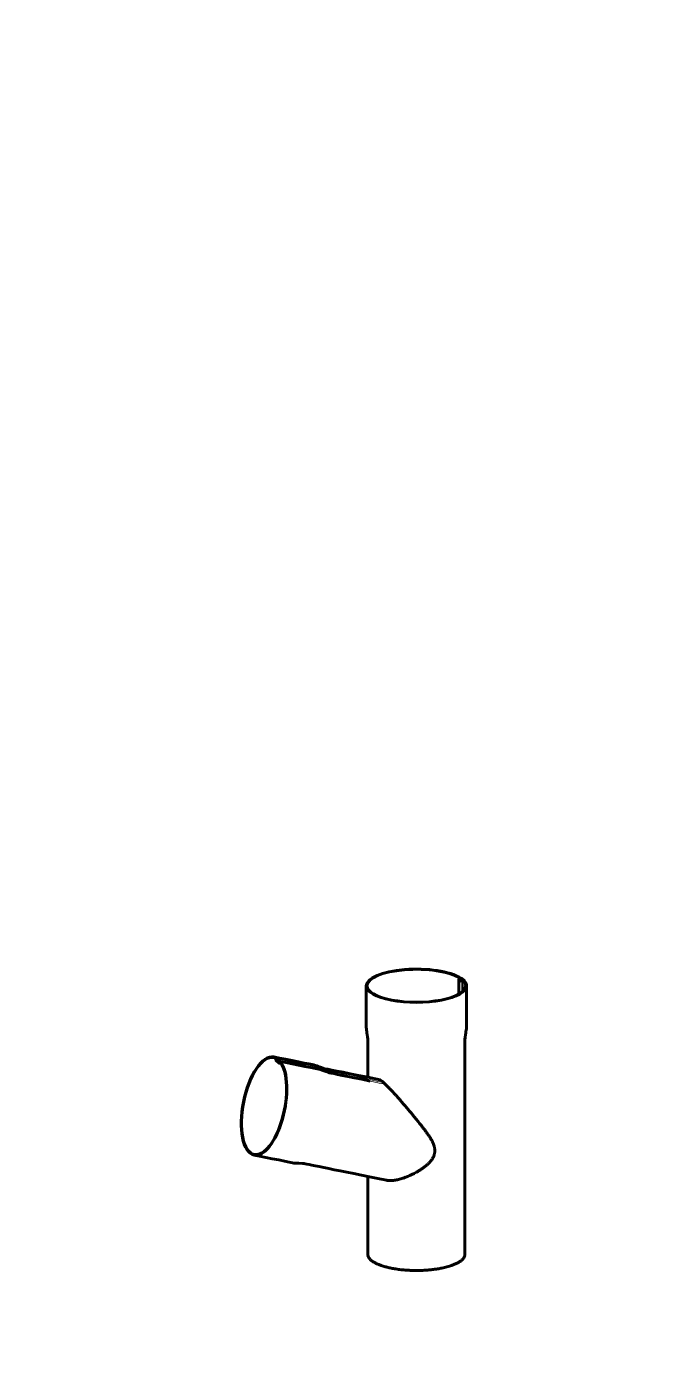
# Model space of a CAD drawing. Header units: millimetres. Extents: x 0 to 420, y 0 to 297.
# Drawn here: x 0 to 141.2, y 0 to 297 of the extents above; entities that cross this region are included whole.
import ezdxf

# ---------------------------------------------------------------- set-up
doc = ezdxf.new("R2010")
doc.units = ezdxf.units.MM
for name, pattern in [('K5LT_BASIC', [0]), ('K5LT_DASHED', [6, 4, -2]), ('K5LT_THIN', [0])]:
    doc.linetypes.add(name, pattern=pattern)
doc.layers.add('Системный слой (1)', color=7, linetype='Continuous', true_color=0x909090)

msp = doc.modelspace()

# ---------------------------------------------------------------- linework, layer by layer
at = {"layer": 'Системный слой (1)', "color": 150, "linetype": 'K5LT_BASIC', "lineweight": 60, "true_color": 0x0080ff}
for p, q in [((96.7579, 83.8823), (96.7579, 80.4388)), ((96.7728, 83.855), (97.4192, 83.2849)), ((96.912, 83.8831), (96.912, 83.883)), ((97.5637, 83.3031), (96.9174, 83.8732)), ((97.0636, 83.8959), (96.9191, 83.8777)), ((96.9191, 83.8777), (97.5585, 83.3138)), ((96.9191, 83.8717), (96.9191, 83.8777)), ((97.0481, 83.9888), (97.2052, 83.9263)), ((97.687, 83.3462), (97.0636, 83.8959)), ((97.0739, 83.8929), (97.6932, 83.3468)), ((97.3534, 83.9366), (97.1968, 84.0018)), ((97.8257, 83.3635), (97.2064, 83.9096)), ((97.2443, 83.904), (97.8531, 83.3671)), ((98.0146, 83.3713), (97.4132, 83.9016)), ((97.6932, 83.3468), (97.8257, 83.3635)), ((97.6932, 83.3419), (97.6932, 83.3468)), ((97.8082, 83.3339), (97.7866, 83.3312)), ((97.8257, 83.337), (97.8257, 83.3635)), ((97.8572, 83.2689), (97.8797, 83.2717)), ((98.0296, 83.344), (98.0296, 83.2138)), ((55.8417, 65.5802), (56.4881, 65.0101)), ((55.8429, 66.0409), (55.9337, 66.0226)), ((55.8588, 66.0396), (55.9638, 66.0429)), ((55.9286, 65.8783), (55.884, 65.7341)), ((55.884, 65.7341), (56.5234, 65.1702)), ((56.5328, 65.1543), (55.8864, 65.7243)), ((56.0154, 66.175), (55.9087, 66.1772)), ((55.9271, 65.8844), (55.9271, 65.8844)), ((56.552, 65.3285), (55.9286, 65.8783)), ((55.9399, 65.876), (55.9286, 65.8783)), ((55.9348, 65.8805), (56.554, 65.3344)), ((55.9545, 66.0236), (56.0175, 66.0109)), ((56.595, 65.4665), (55.9757, 66.0126)), ((55.9945, 66.0312), (56.6033, 65.4942)), ((56.6643, 65.6251), (56.063, 66.1555)), ((56.554, 65.3344), (56.595, 65.4665)), ((56.6156, 65.4623), (56.595, 65.4665)), ((56.6083, 65.3981), (56.6016, 65.3765)), ((56.5235, 64.9919), (56.9875, 64.8984)), ((56.5446, 65.1592), (56.5891, 65.1503)), ((56.5751, 65.3301), (56.554, 65.3344)), ((56.6723, 65.3142), (56.6793, 65.3366)), ((76.3486, 61.8116), (79.0868, 61.2599)), ((76.3486, 39.6245), (76.3486, 22.1945))]:
    msp.add_line(p, q, dxfattribs=at)
at = {"layer": 'Системный слой (1)', "color": 7, "linetype": 'K5LT_THIN', "lineweight": 18}
for p, q in [((96.7728, 80.4474), (96.7728, 83.855)), ((97.0023, 83.9594), (97.0023, 84.0116)), ((97.0481, 83.957), (97.0481, 83.9888)), ((97.2052, 83.9107), (97.2052, 83.9263)), ((97.2443, 83.8762), (97.2443, 83.904)), ((97.8531, 83.3489), (97.8531, 83.3671)), ((97.8572, 83.2485), (97.8572, 83.2689)), ((97.8797, 83.2461), (97.8797, 83.2717)), ((55.8976, 65.7221), (55.8864, 65.7243)), ((55.9147, 66.1771), (55.8901, 66.182)), ((56.567, 65.3255), (56.552, 65.3285)), ((56.8704, 65.0783), (56.6806, 65.1166))]:
    msp.add_line(p, q, dxfattribs=at)
at = {"layer": 'Системный слой (1)', "color": 7, "linetype": 'K5LT_DASHED', "lineweight": 18}
for p, q in [((76.3486, 61.8117), (76.3486, 61.8116)), ((76.3486, 61.7481), (76.3486, 61.747)), ((78.353, 39.2219), (78.2088, 39.251))]:
    msp.add_line(p, q, dxfattribs=at)
at = {"layer": 'Системный слой (1)', "color": 150, "linetype": 'K5LT_BASIC', "lineweight": 60, "true_color": 0x0080ff}
for centre, major_axis, ratio, start_param, end_param in [((87.2236, 82.2986), (11.2012, 0), 0.33333333, 0.47751995, 3.14159265), ((87.2236, 82.2986), (11.0467, 0), 0.33333333, 0.4838624, 3.14159265), ((96.9896, 83.8823), (0.2318, 0), 0.33333333, 0.36136712, 3.14159265), ((96.9896, 83.8823), (0.2318, 0), 0.33333333, 3.14159265, 3.50295978), ((96.9956, 83.8831), (-0.0837, 0), 0.33333333, 3.50295978, 6.28318531), ((96.9956, 83.8831), (-0.0837, 0), 0.33333333, 0, 0.36136712), ((97.3442, 84.0715), (-0.3862, 0), 0.33333333, 0.4838624, 0.6974397), ((97.3777, 84.0501), (-0.2318, 0), 0.33333333, 0.47751995, 0.67515501), ((97.0275, 83.8767), (0.2318, 0), 0.33333333, 0.36136712, 0.6974397), ((97.0519, 83.8561), (0.3862, 0), 0.33333333, 0.36136712, 0.67515501), ((97.7805, 83.3304), (-0.3862, 0), 0.33333333, 0.36136712, 1.52277268), ((97.7753, 83.3411), (-0.2318, 0), 0.33333333, 0.36136712, 1.93216345), ((97.7805, 83.3304), (0.2318, 0), 0.33333333, 3.50295978, 4.66436533), ((97.7592, 83.3553), (0.0772, 0), 0.33333333, 3.50295978, 5.0737561), ((97.7509, 83.1247), (-0.2318, 0), 0.33333333, 3.37279077, 4.66436533), ((97.7509, 83.1247), (0.3862, 0), 0.33333333, 0.23119812, 1.52277268), ((97.7809, 83.358), (0.0772, 0), 0.33333333, 5.0737561, 6.28318531), ((97.7809, 83.358), (0.0772, 0), 0.33333333, 0, 0.36136712), ((97.7978, 83.344), (0.2318, 0), 0.33333333, 5.0737561, 6.28318531), ((97.7978, 83.344), (0.2318, 0), 0.33333333, 0, 0.36136712), ((87.2236, 82.2986), (11.2012, 0), 0.33333333, 3.14159265, 6.28318531), ((87.2236, 82.2986), (11.0467, 0), 0.33333333, 3.14159265, 6.28318531), ((87.2236, 82.2986), (11.0467, 0), 0.33333333, 0, 0.23119812), ((87.2236, 82.2986), (11.2012, 0), 0.33333333, 0, 0.23119812), ((53.1331, 55.396), (2.2126, 10.9806), 0.4200245, 0, 3.14159265), ((53.1331, 55.396), (2.1821, 10.8291), 0.4200245, 0, 3.14159265), ((53.1331, 55.396), (2.1821, 10.8291), 0.4200245, 6.16761432, 6.28318531), ((53.1331, 55.396), (2.2126, 10.9806), 0.4200245, 6.16127187, 6.28318531), ((55.9087, 65.7964), (0.0458, 0.2272), 0.4200245, 0, 2.90352639), ((55.9192, 66.4196), (-0.0763, -0.3786), 0.4200245, 6.16761432, 6.28318531), ((55.9192, 66.4196), (-0.0763, -0.3786), 0.4200245, 0, 0.09800631), ((55.9106, 65.8024), (-0.0165, -0.082), 0.4200245, 3.14159265, 6.04511904), ((55.9472, 66.4052), (-0.0458, -0.2272), 0.4200245, 6.16127187, 6.28318531), ((55.9472, 66.4052), (-0.0458, -0.2272), 0.4200245, 0, 0.07572163), ((55.9106, 65.8024), (-0.0165, -0.082), 0.4200245, 2.90352639, 3.14159265), ((55.9087, 65.7964), (0.0458, 0.2272), 0.4200245, 6.04511904, 6.28318531), ((55.9275, 65.8149), (0.0458, 0.2272), 0.4200245, 0, 0.09800631), ((55.9275, 65.8149), (0.0458, 0.2272), 0.4200245, 6.04511904, 6.28318531), ((55.9513, 65.7951), (0.0763, 0.3786), 0.4200245, 0, 0.07572163), ((55.9513, 65.7951), (0.0763, 0.3786), 0.4200245, 6.04511904, 6.28318531), ((56.5743, 65.4006), (0.0153, 0.0757), 0.4200245, 3.14159266, 4.47432272), ((56.581, 65.4222), (0.0153, 0.0757), 0.4200245, 4.47432272, 6.04511904), ((56.7291, 64.9642), (0.0763, 0.3786), 0.4200245, 0, 0.92333929), ((56.5973, 65.4089), (0.0458, 0.2272), 0.4200245, 4.47432272, 6.04511904), ((56.7291, 64.9642), (0.0763, 0.3786), 0.4200245, 5.91495003, 6.28318531), ((53.1331, 55.396), (2.2126, 10.9806), 0.4200245, 3.14159265, 5.91495003), ((53.1331, 55.396), (2.1821, 10.8291), 0.4200245, 3.14159265, 5.91495003), ((56.5998, 65.3705), (-0.0763, -0.3786), 0.4200245, 6.04511904, 6.28318531), ((56.5904, 65.3864), (-0.0458, -0.2272), 0.4200245, 6.04511904, 6.28318531), ((56.5998, 65.3705), (-0.0763, -0.3786), 0.4200245, 0, 0.92333929), ((56.5998, 65.3705), (0.0458, 0.2272), 0.4200245, 2.90352639, 3.14159265), ((56.5904, 65.3864), (-0.0458, -0.2272), 0.4200245, 0, 1.33273006), ((56.5743, 65.4006), (0.0153, 0.0757), 0.4200245, 2.90352639, 3.14159266), ((56.5998, 65.3705), (0.0458, 0.2272), 0.4200245, 3.14159265, 4.06493194), ((56.7291, 64.9642), (-0.0458, -0.2272), 0.4200245, 3.14159265, 4.06493194), ((56.7291, 64.9642), (-0.0458, -0.2272), 0.4200245, 2.77335738, 3.14159265)]:
    msp.add_ellipse(centre, major_axis=major_axis, ratio=ratio, start_param=start_param, end_param=end_param, dxfattribs=at)
at = {"layer": 'Системный слой (1)', "color": 7, "linetype": 'K5LT_DASHED', "lineweight": 18}
for points in [[(97.1719, 83.93), (97.1719, 83.9332), (97.1719, 83.9364), (97.1719, 83.9396)], [(97.1968, 83.9169), (97.1968, 83.9212), (97.1968, 83.9254), (97.1968, 83.9297)], [(97.8581, 83.269), (97.8581, 83.2621), (97.8581, 83.2552), (97.8581, 83.2484)], [(98.0146, 83.2187), (98.0146, 83.2517), (98.0146, 83.2843), (98.0146, 83.3166)], [(97.9486, 70.4628), (97.9486, 70.4568), (97.9486, 70.4499), (97.9486, 70.4422)], [(55.9271, 65.8844), (55.9271, 65.8844), (55.9271, 65.8844), (55.9271, 65.8844)], [(56.165, 65.6775), (56.1612, 65.6782), (56.1575, 65.679), (56.1537, 65.6797)], [(56.1786, 65.6654), (56.1749, 65.6662), (56.1711, 65.6669), (56.1674, 65.6677)], [(56.8346, 65.3296), (56.8141, 65.3337), (56.7936, 65.3378), (56.7733, 65.3419)], [(56.9796, 64.9111), (56.8089, 64.9455), (56.6446, 64.9786), (56.4881, 65.0101)], [(64.6781, 64.4306), (65.1405, 64.2654), (65.8504, 64.0097), (66.1973, 63.8867)], [(76.4986, 61.7179), (76.4986, 61.7175), (76.4986, 61.7172), (76.4986, 61.7168)], [(79.2057, 61.1713), (78.2532, 61.3633), (77.3501, 61.5452), (76.4986, 61.7168)], [(80.5717, 59.8468), (80.5717, 59.8468), (80.5717, 59.8468), (80.5717, 59.8468)], [(76.4986, 22.1945), (76.4986, 22.1945), (76.4986, 22.1945), (76.4986, 22.1945)], [(97.9486, 22.1945), (97.9486, 22.1945), (97.9486, 22.1945), (97.9486, 22.1945)], [(97.9486, 22.1945), (97.9486, 22.1945), (97.9486, 22.1945), (97.9486, 22.1945)], [(98.0986, 22.1945), (98.0986, 22.1945), (98.0986, 22.1945), (98.0986, 22.1946)]]:
    msp.add_open_spline(points, degree=3, dxfattribs=at)
at = {"layer": 'Системный слой (1)', "color": 7, "linetype": 'K5LT_THIN', "lineweight": 18}
for points in [[(97.4132, 80.8765), (97.4132, 81.7324), (97.4132, 82.564), (97.4132, 83.2902)], [(97.5585, 80.9982), (97.5585, 81.8094), (97.5585, 82.5764), (97.5585, 83.2251)], [(97.687, 81.1178), (97.687, 81.8753), (97.687, 82.5915), (97.687, 83.2055)]]:
    msp.add_open_spline(points, degree=3, dxfattribs=at)
at = {"layer": 'Системный слой (1)', "color": 150, "linetype": 'K5LT_BASIC', "lineweight": 60, "true_color": 0x0080ff}
for points, knots in [([(76.0224, 82.2986), (76.0224, 81.8872), (76.0224, 81.4244), (76.0224, 80.5077), (76.0224, 80.1149), (76.0224, 79.3829), (76.0225, 79.0422), (76.0227, 78.3364), (76.0228, 77.9702), (76.0228, 77.1392), (76.0226, 76.6721), (76.0224, 75.6102), (76.0221, 74.9994), (76.0238, 73.4065), (75.9849, 73.0773), (76.0768, 72.3614), (76.1599, 71.7866), (76.2234, 71.3371), (76.2274, 71.3087), (76.238, 71.2336), (76.2437, 71.1935), (76.2559, 71.1071), (76.2636, 71.0526), (76.2773, 70.9552), (76.2872, 70.8846), (76.3019, 70.78), (76.3168, 70.6728), (76.3221, 70.635), (76.3536, 70.4025), (76.3521, 70.414), (76.3171, 70.6794), (76.3171, 70.6866), (76.3555, 70.3868), (76.3546, 70.3952), (76.3542, 70.3985), (76.3547, 70.3941), (76.3437, 70.532), (76.3505, 70.486), (76.3486, 70.4965), (76.3486, 70.4833), (76.3486, 70.4718), (76.3486, 70.4233), (76.3486, 70.374), (76.3486, 70.2509), (76.3486, 70.1769), (76.3486, 70.0389), (76.3486, 69.9786), (76.3486, 69.6912), (76.3486, 69.4488), (76.3486, 68.7372), (76.3486, 68.2919), (76.3486, 67.1898), (76.3486, 66.7887), (76.3486, 64.8352), (76.3486, 63.1507), (76.3486, 61.8117)], [0, 0, 0, 0, 0.44705534, 0.44705534, 0.86243195, 0.86243195, 1.27780856, 1.27780856, 1.69318517, 1.69318517, 2.10856177, 2.10856177, 2.52393838, 2.52393838, 3.16252853, 3.16252853, 3.62573264, 3.62573264, 3.66222859, 3.66222859, 3.69872454, 3.69872454, 3.73522049, 3.73522049, 3.77171644, 3.77171644, 3.80821239, 3.80821239, 3.83881116, 3.83881116, 3.86940992, 3.86940992, 3.90000868, 3.90000868, 3.93060745, 3.93060745, 3.96120621, 3.96120621, 3.99180497, 3.99180497, 4.02240373, 4.02240373, 4.07647919, 4.07647919, 4.13055465, 4.13055465, 4.18463011, 4.18463011, 4.36589328, 4.36589328, 4.72841963, 4.72841963, 5.45347233, 5.45347233, 6.78559359, 6.78559359, 6.78559359, 6.78559359]), ([(98.4249, 82.2986), (98.4249, 81.8872), (98.4249, 81.4244), (98.4249, 80.5077), (98.4249, 80.1149), (98.4248, 79.3829), (98.4247, 79.0422), (98.4246, 78.3364), (98.4245, 77.9702), (98.4245, 77.1392), (98.4246, 76.6721), (98.4249, 75.6102), (98.4251, 74.9994), (98.4234, 73.4065), (98.4623, 73.0773), (98.3705, 72.3614), (98.2873, 71.7866), (98.2238, 71.3371), (98.2198, 71.3087), (98.2092, 71.2336), (98.2035, 71.1935), (98.1914, 71.1071), (98.1837, 71.0526), (98.17, 70.9552), (98.16, 70.8846), (98.1454, 70.78), (98.1304, 70.6728), (98.1252, 70.635), (98.0936, 70.4025), (98.0951, 70.414), (98.1302, 70.6794), (98.1301, 70.6866), (98.0917, 70.3868), (98.0927, 70.3952), (98.093, 70.3985), (98.0925, 70.3941), (98.1035, 70.532), (98.0967, 70.486), (98.0986, 70.4965), (98.0986, 70.4833), (98.0986, 70.4718), (98.0986, 70.4233), (98.0986, 70.374), (98.0986, 70.2509), (98.0986, 70.1769), (98.0986, 70.0389), (98.0986, 69.9786), (98.0986, 69.6912), (98.0986, 69.4488), (98.0986, 68.7372), (98.0986, 68.2919), (98.0986, 67.1898), (98.0986, 66.7887), (98.0986, 64.8092), (98.0986, 63.2304), (98.0986, 58.9484), (98.0986, 56.3156), (98.0986, 49.9844), (98.0986, 45.8823), (98.0986, 37.8072), (98.0986, 33.8126), (98.0986, 27.2928), (98.0986, 24.7663), (98.0986, 22.1945)], [0, 0, 0, 0, 0.44705534, 0.44705534, 0.86243195, 0.86243195, 1.27780856, 1.27780856, 1.69318517, 1.69318517, 2.10856178, 2.10856178, 2.52393838, 2.52393838, 3.16252853, 3.16252853, 3.62573269, 3.62573269, 3.66222864, 3.66222864, 3.69872459, 3.69872459, 3.73522054, 3.73522054, 3.77171649, 3.77171649, 3.80821244, 3.80821244, 3.8388112, 3.8388112, 3.86940997, 3.86940997, 3.90000873, 3.90000873, 3.93060749, 3.93060749, 3.96120626, 3.96120626, 3.99180502, 3.99180502, 4.02240378, 4.02240378, 4.07647924, 4.07647924, 4.1305547, 4.1305547, 4.18463015, 4.18463015, 4.36589338, 4.36589338, 4.72841982, 4.72841982, 5.45347272, 5.45347272, 6.81299622, 6.81299622, 9.47805998, 9.47805998, 13.47805998, 13.47805998, 17.47805998, 17.47805998, 20, 20, 20, 20]), ([(55.3456, 66.3765), (58.3111, 65.779), (64.0652, 64.6195), (64.2545, 64.5814), (64.431, 64.5189), (64.6781, 64.4306)], [0, 0, 0, 0, 0.143468853, 0.143468853, 0.153667765, 0.153667765, 0.153667765, 0.153667765]), ([(56.0276, 66.1737), (58.9931, 65.5762), (64.7472, 64.4167), (64.9681, 64.3722), (67.0195, 63.6279), (67.6617, 63.4985), (70.9482, 62.8363), (76.3486, 61.7481)], [0, 0, 0, 0, 0.191434206, 0.191434206, 0.23929561, 0.23929561, 0.887018212, 0.887018212, 0.887018212, 0.887018212]), ([(56.8054, 65.3428), (59.7708, 64.7453), (65.525, 63.5858), (65.7459, 63.5413), (67.7747, 62.8213), (68.4093, 62.6934), (71.622, 62.046), (76.9034, 60.9818)], [0, 0, 0, 0, 0.188824423, 0.188824423, 0.236033341, 0.236033341, 0.866993773, 0.866993773, 0.866993773, 0.866993773]), ([(66.1973, 63.8867), (66.317, 63.8442), (66.3935, 63.8176), (67.0236, 63.6906), (70.5548, 62.9791), (76.3486, 61.8116)], [0.172751253, 0.172751253, 0.172751253, 0.172751253, 0.179338204, 0.179338204, 0.684304094, 0.684304094, 0.684304094, 0.684304094]), ([(79.0868, 61.2599), (79.9605, 60.6123), (80.2951, 60.2727), (81.2711, 59.273), (81.5361, 58.9903), (81.7838, 58.7231), (82.0437, 58.4407), (82.4278, 58.0187), (82.8802, 57.5146), (83.3852, 56.9449), (83.786, 56.4873), (84.1215, 56.1012), (84.3607, 55.8246), (84.7617, 55.3584), (85.304, 54.722), (85.9143, 53.996), (86.4534, 53.347), (86.8472, 52.868), (87.1915, 52.4453), (87.4829, 52.085), (87.7982, 51.6915), (88.0825, 51.3328), (88.3357, 51.0101), (88.5566, 50.7257), (88.7716, 50.4459), (88.9793, 50.1721), (89.1803, 49.9036), (89.3732, 49.6417), (89.5597, 49.3842), (89.7382, 49.1323), (89.9087, 48.8861), (90.0683, 48.6491), (90.2181, 48.4197), (90.3564, 48.2001), (90.4841, 47.9887), (90.5998, 47.7882), (90.7059, 47.5946), (90.8018, 47.4087), (90.8884, 47.2295), (91.0086, 46.962), (91.1308, 46.6438), (91.2241, 46.3186), (91.2782, 46.0731), (91.3122, 45.8679), (91.334, 45.6585), (91.3433, 45.4612), (91.3417, 45.2821), (91.3305, 45.1006), (91.3079, 44.9056), (91.2679, 44.6873), (91.2119, 44.4709), (91.1417, 44.257), (91.0553, 44.0417), (90.9505, 43.8249), (90.8448, 43.637), (90.7301, 43.4542), (90.6243, 43.3023), (90.4746, 43.1048), (90.3201, 42.9201), (90.131, 42.7153), (89.9876, 42.5708), (89.8651, 42.4534), (89.7481, 42.3448), (89.5847, 42.1992), (89.3659, 42.015), (89.1273, 41.8259), (88.914, 41.6652), (88.6918, 41.5038), (88.4427, 41.3301), (88.1373, 41.1272), (87.872, 40.9594), (87.6272, 40.8101), (87.4089, 40.6808), (87.0954, 40.5015), (86.7932, 40.3371), (86.4809, 40.1752), (86.227, 40.0481), (85.8745, 39.8792), (85.4695, 39.6968), (85.0864, 39.5378), (84.7712, 39.415), (84.5031, 39.3161), (84.1403, 39.1909), (83.7003, 39.0541), (83.2131, 38.9259), (82.7414, 38.8249), (82.3209, 38.7565), (81.9468, 38.7158), (81.62, 38.6964), (81.3273, 38.6941), (81.0756, 38.7059), (80.8204, 38.7304), (80.658, 38.7561), (80.5584, 38.7762)], [0, 0, 0, 0, 3.49013173, 4.90606514, 6.47226869, 7.11319515, 8.21531334, 9.88679123, 12.05246174, 13.90201369, 16.13990594, 16.96382474, 17.99715024, 19.05429374, 21.84749626, 24.59870574, 26.51592753, 28.48788531, 29.48530304, 30.8206356, 32.15295071, 33.48294381, 34.46080566, 35.4242414, 36.36221297, 37.28898057, 38.18580988, 39.06371826, 39.91525378, 40.75897957, 41.56824413, 42.35105467, 43.08923349, 43.80891445, 44.47917636, 45.11834357, 45.71434682, 46.29852301, 46.84163279, 47.35511832, 48.71896988, 49.66065278, 50.1566819, 50.8008887, 51.38118262, 51.89762693, 52.43286823, 52.85913682, 53.39760774, 54.04935236, 54.68455442, 55.2316961, 55.89391573, 56.58134448, 57.19539029, 57.64995197, 58.33754339, 58.69941553, 59.66140674, 60.29019994, 60.95928531, 61.31063906, 61.66581002, 62.25402942, 63.08713983, 63.99032808, 64.73375959, 65.26749099, 66.23908683, 67.22829036, 68.29468844, 68.84587449, 69.6217836, 70.42277593, 71.89385683, 72.55118416, 73.44864788, 74.35517379, 75.9720133, 77.39270065, 78.11360477, 79.08527795, 80.05641266, 81.74996346, 83.55589249, 85.11869654, 86.7844601, 88.18328699, 89.38115158, 90.63601375, 91.76017668, 92.58141611, 94, 94, 94, 94]), ([(50.9205, 44.4154), (53.8859, 43.8179), (59.6401, 42.6584), (59.861, 42.6139), (62.0611, 42.5034), (62.9901, 42.3162), (69.7616, 40.9518), (80.5584, 38.7762)], [0, 0, 0, 0, 0.143468853, 0.143468853, 0.179338204, 0.179338204, 0.897643051, 0.897643051, 0.897643051, 0.897643051]), ([(76.3486, 22.1945), (76.3486, 22.1639), (76.3538, 22.0289), (76.407, 21.7704), (76.5674, 21.4453), (76.7974, 21.1522), (77.0254, 20.9304), (77.2378, 20.7557), (77.4418, 20.6078), (77.6598, 20.4666), (77.8899, 20.3321), (78.1337, 20.2027), (78.4396, 20.0544), (78.8927, 19.8582), (79.5633, 19.6121), (80.409, 19.3606), (81.3481, 19.1365), (82.3629, 18.9437), (83.4935, 18.7805), (84.6816, 18.662), (85.7887, 18.5957), (86.723, 18.5699), (87.4655, 18.5682), (88.0926, 18.5795), (88.656, 18.5995), (89.2112, 18.629), (89.7527, 18.6673), (90.2795, 18.7141), (90.7886, 18.7683), (91.2812, 18.8298), (91.7568, 18.898), (92.2183, 18.973), (92.7171, 19.0639), (93.2489, 19.1739), (93.8054, 19.3059), (94.3595, 19.4555), (94.9649, 19.6427), (95.6512, 19.893), (96.3494, 20.2083), (96.9763, 20.5725), (97.4837, 20.9668), (97.8334, 21.3645), (98.0231, 21.7274), (98.0893, 21.9969), (98.0986, 22.1435), (98.0986, 22.1945)], [0, 0, 0, 0, 0.37091407, 1.63626656, 3.13744621, 4.35711445, 5.30457411, 5.97814865, 6.63986178, 7.27670539, 7.90207566, 8.51535993, 9.12802063, 10.08214646, 11.5142333, 13.15180051, 14.65352405, 16.17318362, 17.8636405, 19.62146483, 21.17356433, 22.40048197, 23.40521564, 24.17091093, 24.93643438, 25.69292355, 26.44115729, 27.17179917, 27.89386366, 28.59952724, 29.29584625, 29.98427189, 30.67302063, 31.59165714, 32.51083968, 33.43028814, 34.47053016, 35.84419037, 37.53491965, 39.21115855, 40.92430415, 42.72565548, 44.22311056, 45.38194888, 46, 46, 46, 46])]:
    msp.add_open_spline(points, degree=3, knots=knots, dxfattribs=at)
at = {"layer": 'Системный слой (1)', "color": 7, "linetype": 'K5LT_DASHED', "lineweight": 18}
for points, knots in [([(76.1769, 82.2986), (76.1769, 81.9082), (76.1769, 81.4715), (76.1769, 80.5745), (76.1769, 80.1732), (76.1769, 79.4161), (76.177, 79.0598), (76.1772, 78.3202), (76.1772, 77.9357), (76.1772, 77.0616), (76.1771, 76.5694), (76.1768, 75.4558), (76.1766, 74.8015), (76.1787, 73.2855), (76.137, 73.0938), (76.2371, 72.3185), (76.3183, 71.7471), (76.3754, 71.3378), (76.3788, 71.3135), (76.3884, 71.2441), (76.3932, 71.2096), (76.4044, 71.1292), (76.4111, 71.0812), (76.4239, 70.9893), (76.4327, 70.9259), (76.4466, 70.8249), (76.4592, 70.7338), (76.4685, 70.6658), (76.4884, 70.5197), (76.4888, 70.5166), (76.4701, 70.6598), (76.47, 70.6665), (76.5052, 70.3907), (76.5039, 70.4026), (76.5044, 70.398), (76.5044, 70.3976), (76.4899, 70.5559), (76.4989, 70.4968), (76.4987, 70.4976), (76.4986, 70.4899), (76.4986, 70.482), (76.4986, 70.461), (76.4986, 70.4523), (76.4986, 70.4422)], [0, 0, 0, 0, 0.42265929, 0.42265929, 0.84531858, 0.84531858, 1.27701311, 1.27701311, 1.70870764, 1.70870764, 2.14040217, 2.14040217, 2.57209669, 2.57209669, 3.18032758, 3.18032758, 3.62338932, 3.62338932, 3.65884826, 3.65884826, 3.6943072, 3.6943072, 3.72976614, 3.72976614, 3.76522508, 3.76522508, 3.80068402, 3.80068402, 3.83067686, 3.83067686, 3.86066971, 3.86066971, 3.89066256, 3.89066256, 3.9206554, 3.9206554, 3.95064825, 3.95064825, 3.98064109, 3.98064109, 4.01063394, 4.01063394, 4.02604204, 4.02604204, 4.02604204, 4.02604204]), ([(76.3486, 61.747), (70.9411, 62.8366), (67.6502, 63.4997), (67.0076, 63.6292), (64.9559, 64.3735), (64.7349, 64.4181), (58.9808, 65.5775), (56.0154, 66.175)], [0.112506026, 0.112506026, 0.112506026, 0.112506026, 0.76070439, 0.76070439, 0.808565794, 0.808565794, 1, 1, 1, 1])]:
    msp.add_open_spline(points, degree=3, knots=knots, dxfattribs=at)
at = {"layer": 'Системный слой (1)', "color": 7, "linetype": 'K5LT_THIN', "lineweight": 18}
for points, knots in [([(79.9001, 60.6244), (72.7609, 62.063), (68.3815, 62.9454), (67.6377, 63.0953), (65.6048, 63.8236), (65.3839, 63.8681), (59.6298, 65.0276), (56.6643, 65.6251)], [0.002136599, 0.002136599, 0.002136599, 0.002136599, 0.760517243, 0.760517243, 0.808416078, 0.808416078, 1, 1, 1, 1]), ([(56.892, 65.2578), (59.9342, 64.6448), (65.2851, 63.5666), (65.4996, 63.5234), (67.5355, 62.8038), (68.2935, 62.6511), (72.842, 61.7345), (80.2466, 60.2425)], [0.006848346, 0.006848346, 0.006848346, 0.006848346, 0.188987515, 0.188987515, 0.236237209, 0.236237209, 0.999911889, 0.999911889, 0.999911889, 0.999911889]), ([(79.2234, 61.1581), (72.1391, 62.5856), (67.7946, 63.461), (67.0538, 63.6102), (65.0035, 64.354), (64.9417, 64.3664), (64.869, 64.3811), (64.7493, 64.4052)], [0.005431908, 0.005431908, 0.005431908, 0.005431908, 0.760517118, 0.760517118, 0.808415978, 0.808415978, 0.827467584, 0.827467584, 0.827467584, 0.827467584])]:
    msp.add_open_spline(points, degree=3, knots=knots, dxfattribs=at)

doc.saveas('drawing.dxf')
